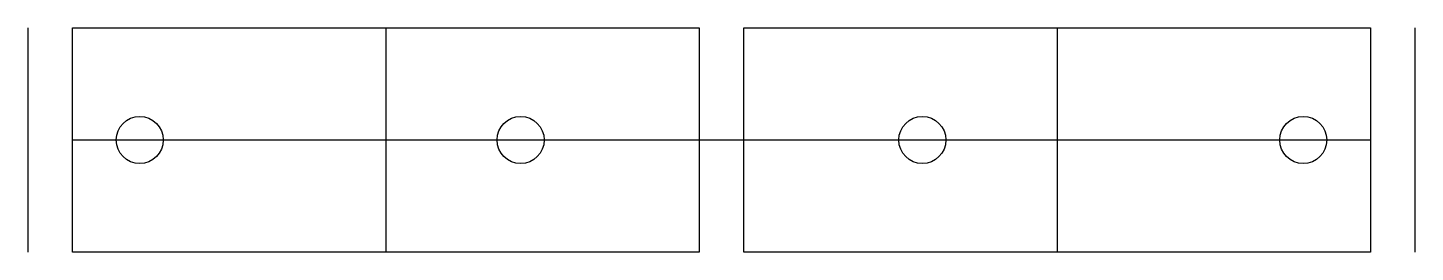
# Model space of a CAD drawing. Header units: millimetres. Extents: x -60 to 64, y 5 to 25.
import ezdxf

# ---------------------------------------------------------------- set-up
doc = ezdxf.new("R2010")
doc.units = ezdxf.units.MM
doc.layers.get('0').update_dxf_attribs({"linetype": 'CONTINUOUS'})

msp = doc.modelspace()

# ---------------------------------------------------------------- linework, layer by layer
for p, q in [((-59.86, 25), (-59.86, 5)), ((-27.89, 25), (-27.89, 5)), ((32.04, 25), (32.04, 5)), ((64, 5), (64, 25)), ((-55.86, 15), (60, 15))]:
    msp.add_line(p, q)
for points in [[(0.07, 5), (-55.86, 5), (-55.86, 25), (0.07, 25)], [(60, 5), (4.07, 5), (4.07, 25), (60, 25)]]:
    msp.add_lwpolyline(points, close=True)
for centre in [(-49.86, 15), (-15.86, 15), (20, 15), (54, 15)]:
    msp.add_circle(centre, 2.1)

doc.saveas('drawing.dxf')
